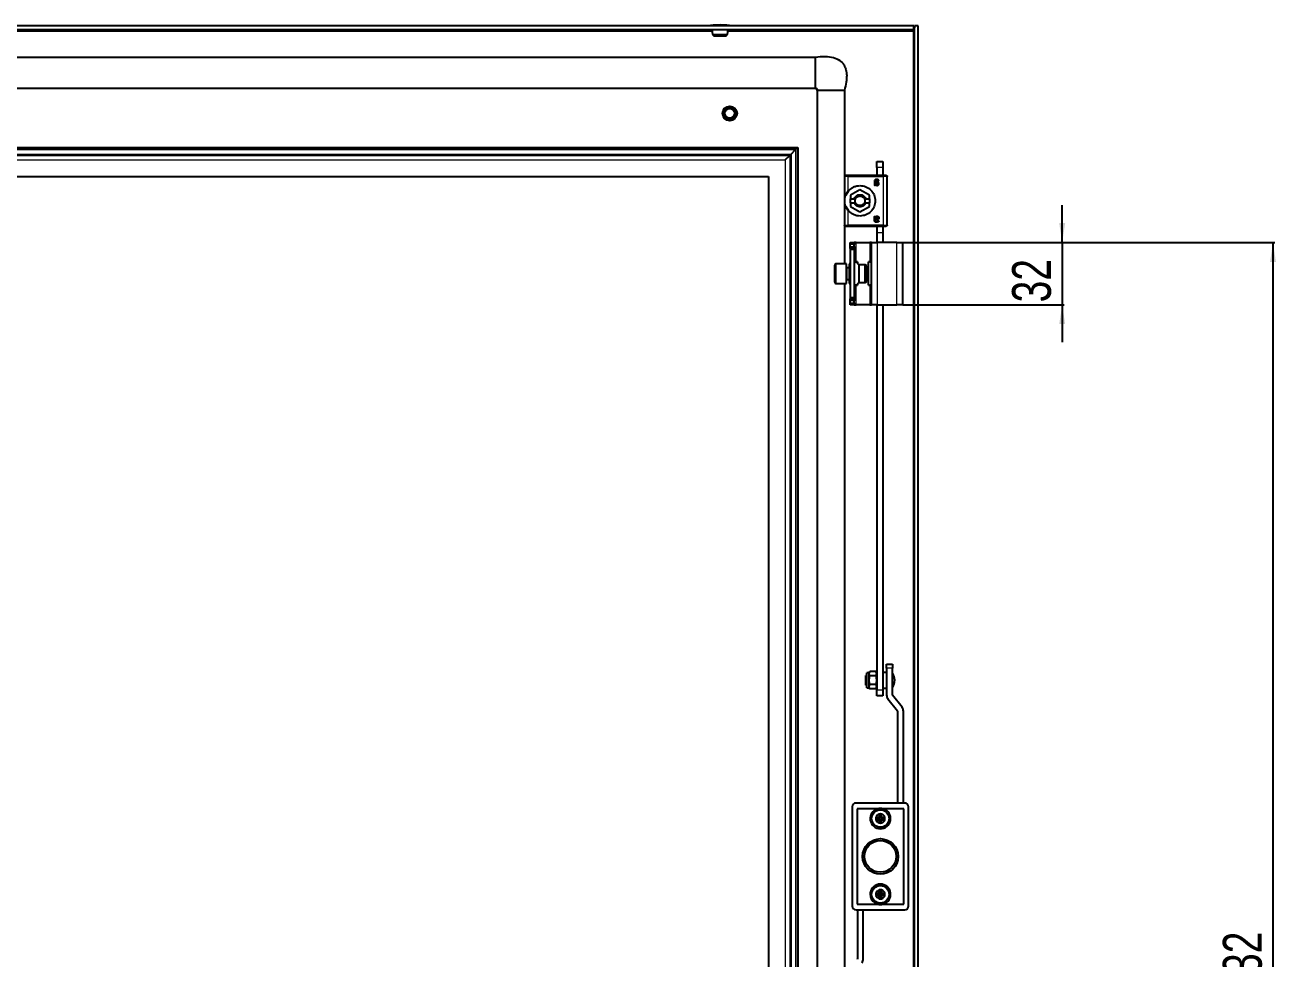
# Model space of a CAD drawing. Header units: millimetres. Extents: x -625 to 1783, y -501 to 869.
# Drawn here: x 1140 to 1783, y 217 to 698 of the extents above; entities that cross this region are included whole.
import ezdxf

# ---------------------------------------------------------------- set-up
doc = ezdxf.new("R2010")
doc.units = ezdxf.units.MM
doc.layers.add('FORMAT', color=7, linetype='Continuous')
doc.styles.add('SLDTEXTSTYLE0', font='TXT', dxfattribs={"width": 0.75})
doc.dimstyles.new('SLDDIMSTYLE0', dxfattribs={"dimtxt": 20, "dimasz": 10, "dimexe": 0, "dimexo": 0.0625, "dimgap": 5, "dimtad": 2, "dimdec": 1, "dimrnd": 1e-09, "dimzin": 12, "dimdsep": 46, "dimtxsty": 'SLDTEXTSTYLE0', "dimsah": 1, "dimcen": 0.09, "dimadec": 0, "dimazin": 3, "dimtfac": 1, "dimtofl": 0, "dimtmove": 0, "dimatfit": 3, "dimfxl": 0, "dimfrac": 2, "dimtolj": 1, "dimtzin": 12, "dimarcsym": 0})
doc.dimstyles.new('SLDDIMSTYLE1', dxfattribs={"dimtxt": 20, "dimasz": 10, "dimexe": 0, "dimexo": 0.0625, "dimgap": 5, "dimtad": 2, "dimdec": 1, "dimrnd": 1e-09, "dimzin": 12, "dimdsep": 46, "dimtxsty": 'SLDTEXTSTYLE0', "dimsah": 1, "dimcen": 0.09, "dimadec": 0, "dimazin": 3, "dimtfac": 1, "dimtmove": 0, "dimatfit": 0, "dimfxl": 0, "dimfrac": 2, "dimtolj": 1, "dimtzin": 12, "dimarcsym": 0})

# ---------------------------------------------------------------- blocks, each defined once
blk = doc.blocks.new('_D_8')
at = {"layer": 'FORMAT'}
for p, q in [((1591.33, 585.89), (1782.76, 585.89)), ((1781.76, 585.89), (1781.76, -146.11)), ((1591.33, -146.11), (1782.76, -146.11))]:
    blk.add_line(p, q, dxfattribs=at)
for points in [[(1781.76, 585.89), (1780.22, 575.89), (1783.3, 575.89)], [(1781.76, -146.11), (1783.3, -136.11), (1780.22, -136.11)]]:
    blk.add_solid(points, dxfattribs=at)
at = {"layer": 'FORMAT', "insert": (1755.98, 197.72), "char_height": 20, "attachment_point": 1, "rotation": 90, "style": 'SLDTEXTSTYLE0'}
blk.add_mtext('732', dxfattribs=at)
blk = doc.blocks.new('_D_9')
at = {"layer": 'FORMAT'}
for p, q in [((1673.33, 585.89), (1673.33, 605.12)), ((1591.33, 585.89), (1674.33, 585.89)), ((1673.33, 585.89), (1673.33, 553.89)), ((1591.33, 553.89), (1674.33, 553.89)), ((1673.33, 553.89), (1673.33, 534.66))]:
    blk.add_line(p, q, dxfattribs=at)
for points in [[(1673.33, 585.89), (1674.86, 595.89), (1671.79, 595.89)], [(1673.33, 553.89), (1671.79, 543.89), (1674.86, 543.89)]]:
    blk.add_solid(points, dxfattribs=at)
at = {"layer": 'FORMAT', "insert": (1647.54, 555.11), "char_height": 20, "attachment_point": 1, "rotation": 90, "style": 'SLDTEXTSTYLE0'}
blk.add_mtext('32', dxfattribs=at)

msp = doc.modelspace()

# ---------------------------------------------------------------- linework, layer by layer
at = {"color": 7, "linetype": 'Continuous', "lineweight": 25}
for p, q in [((1597.02, 697.39), (807.62, 697.39)), ((1597.02, 695.39), (807.62, 695.39)), ((1596.93, 695.39), (1596.72, 694.79)), ((1597.02, 695.39), (1597.02, 697.39)), ((1597.32, -257.61), (1597.32, 697.39)), ((1599.32, 697.39), (1597.32, 697.39)), ((1599.32, -257.61), (1599.32, 697.39)), ((1500.91, 692.77), (1493.73, 692.77)), ((1494.22, 692.39), (1500.42, 692.39)), ((858.32, 681.39), (1546.32, 681.39)), ((858.32, 665.39), (1546.32, 665.39)), ((1547.32, 664.39), (1547.32, -224.61)), ((1561.32, 664.39), (1561.32, 620.06)), ((867.32, 634.89), (1537.32, 634.89)), ((1530.91, 628.48), (1533.22, 630.79)), ((1533.22, 630.79), (1533.91, 631.48)), ((1533.91, 631.48), (1536.22, 633.79)), ((1536.32, 633.89), (1537.32, 634.89)), ((1537.32, 634.89), (1537.32, -195.11)), ((1578.02, 627.59), (1581.02, 627.59)), ((1578.02, 624.59), (1578.02, 627.59)), ((1578.02, 624.59), (1578.02, 620.39)), ((1581.02, 627.59), (1581.02, 624.59)), ((1581.02, 624.59), (1581.02, 620.39)), ((882.32, 619.89), (1522.32, 619.89)), ((1522.32, 619.89), (1522.32, -180.11)), ((1561.32, 619.89), (1561.32, 594.89)), ((1581.32, 620.39), (1563.32, 620.39)), ((1581.92, 620.39), (1581.67, 620.39)), ((1583.32, 594.89), (1583.32, 619.89)), ((1562.15, 610.51), (1563.66, 612.77)), ((1569.32, 613.1), (1564.37, 610.25)), ((1574.27, 610.25), (1569.32, 613.1)), ((1576.76, 617.35), (1576.76, 615.48)), ((1577.22, 615.48), (1577.22, 615.76)), ((1577.29, 617.09), (1577.29, 617.31)), ((1577.67, 617.09), (1577.29, 617.09)), ((1577.29, 616.74), (1577.72, 616.74)), ((1577.29, 616.15), (1577.29, 616.74)), ((1564.37, 610.25), (1564.37, 608.39)), ((1564.37, 608.39), (1566.33, 608.39)), ((1564.37, 606.39), (1564.37, 608.39)), ((1564.37, 606.39), (1564.37, 604.53)), ((1564.37, 606.39), (1566.33, 606.39)), ((1567.03, 608.39), (1566.33, 608.39)), ((1566.33, 606.39), (1567.03, 606.39)), ((1572.31, 608.39), (1571.61, 608.39)), ((1571.61, 606.39), (1572.31, 606.39)), ((1572.31, 608.39), (1574.27, 608.39)), ((1572.31, 606.39), (1574.27, 606.39)), ((1574.27, 608.39), (1574.27, 610.25)), ((1574.27, 608.39), (1574.27, 606.39)), ((1574.27, 604.53), (1574.27, 606.39)), ((1563.66, 602), (1562.15, 604.26)), ((1564.37, 604.53), (1569.32, 601.67)), ((1569.32, 601.67), (1574.27, 604.53)), ((1576.76, 597.43), (1576.76, 599.3)), ((1577.22, 599.3), (1577.22, 599.02)), ((1577.29, 598.03), (1577.29, 598.62)), ((1561.32, 594.71), (1561.32, 574.89)), ((1563.32, 594.39), (1581.32, 594.39)), ((1577.72, 598.03), (1577.29, 598.03)), ((1577.67, 597.68), (1577.29, 597.68)), ((1577.29, 597.68), (1577.29, 597.46)), ((1578.02, 594.48), (1578.02, 591.09)), ((1581.02, 594.48), (1581.02, 591.09)), ((1581.67, 594.39), (1581.92, 594.39)), ((1564.32, 584.89), (1564.32, 585.89)), ((1564.32, 585.89), (1566.32, 585.89)), ((1566.32, 585.89), (1566.32, 584.89)), ((1567.32, 585.89), (1566.32, 585.89)), ((1567.32, 585.89), (1574.32, 585.89)), ((1575.32, 585.89), (1574.32, 585.89)), ((1575.32, 553.89), (1575.32, 585.89)), ((1575.32, 585.89), (1578.32, 585.89)), ((1578.02, 591.09), (1578.02, 585.89)), ((1588.32, 585.89), (1578.32, 585.89)), ((1581.02, 591.09), (1581.02, 585.89)), ((1588.32, 585.89), (1591.32, 585.89)), ((1591.32, 553.89), (1591.32, 585.89)), ((1564.32, 583.89), (1564.32, 584.89)), ((1564.32, 582.89), (1564.32, 583.89)), ((1566.32, 582.89), (1564.32, 582.89)), ((1564.32, 582.89), (1564.32, 582.39)), ((1566.32, 582.39), (1564.32, 582.39)), ((1564.32, 582.39), (1564.32, 557.39)), ((1566.32, 583.89), (1566.32, 584.89)), ((1566.32, 583.89), (1566.32, 582.89)), ((1566.32, 582.89), (1566.32, 582.39)), ((1566.32, 582.39), (1566.32, 557.39)), ((1556.32, 567.64), (1556.32, 574.29)), ((1562.32, 574.89), (1556.92, 574.89)), ((1562.32, 567.33), (1562.32, 574.89)), ((1563.82, 572.89), (1562.57, 572.89)), ((1564.32, 574.89), (1563.82, 574.89)), ((1563.82, 574.89), (1563.82, 573.68)), ((1563.82, 573.68), (1563.82, 564.89)), ((1566.32, 575.89), (1567.32, 575.89)), ((1568.02, 575.89), (1567.32, 575.89)), ((1568.02, 575.89), (1568.02, 575.44)), ((1571.95, 574.39), (1568.82, 574.39)), ((1568.82, 565.39), (1568.82, 574.39)), ((1572.82, 573.89), (1571.95, 574.39)), ((1571.95, 565.39), (1571.95, 574.39)), ((1572.82, 565.89), (1572.82, 573.89)), ((1573.62, 563.89), (1573.62, 575.89)), ((1574.32, 575.89), (1573.62, 575.89)), ((1574.32, 575.89), (1575.32, 575.89)), ((1556.32, 565.49), (1556.32, 567.64)), ((1562.32, 564.89), (1562.32, 567.33)), ((1562.57, 566.89), (1563.82, 566.89)), ((1556.92, 564.89), (1562.32, 564.89)), ((1561.32, 564.89), (1561.32, -125.11)), ((1563.82, 564.89), (1564.32, 564.89)), ((1567.32, 563.89), (1566.32, 563.89)), ((1567.32, 563.89), (1568.02, 563.89)), ((1568.02, 564.34), (1568.02, 563.89)), ((1568.82, 565.39), (1571.95, 565.39)), ((1571.95, 565.39), (1572.82, 565.89)), ((1573.62, 563.89), (1574.32, 563.89)), ((1575.32, 563.89), (1574.32, 563.89)), ((1566.32, 557.39), (1564.32, 557.39)), ((1564.32, 557.39), (1564.32, 556.89)), ((1564.32, 555.89), (1564.32, 556.89)), ((1564.32, 556.89), (1566.32, 556.89)), ((1564.32, 554.89), (1564.32, 555.89)), ((1564.32, 553.89), (1564.32, 554.89)), ((1566.32, 553.89), (1564.32, 553.89)), ((1566.32, 557.39), (1566.32, 556.89)), ((1566.32, 556.89), (1566.32, 555.89)), ((1566.32, 554.89), (1566.32, 555.89)), ((1566.32, 554.89), (1566.32, 553.89)), ((1566.32, 553.89), (1567.32, 553.89)), ((1574.32, 553.89), (1567.32, 553.89)), ((1574.32, 553.89), (1575.32, 553.89)), ((1578.32, 553.89), (1575.32, 553.89)), ((1578.02, 553.89), (1578.02, 355.59)), ((1578.32, 553.89), (1588.32, 553.89)), ((1581.02, 553.89), (1581.02, 355.59)), ((1591.32, 553.89), (1588.32, 553.89)), ((1583.02, 368.89), (1586.02, 368.89)), ((1583.02, 366.89), (1583.02, 368.89)), ((1583.02, 366.89), (1583.02, 352.96)), ((1586.02, 368.89), (1586.02, 366.89)), ((1586.02, 352.96), (1586.02, 366.89)), ((1572.82, 363.54), (1572.32, 363.04)), ((1572.32, 358.14), (1572.32, 363.04)), ((1574.02, 364.44), (1572.82, 364.44)), ((1572.82, 360.59), (1572.82, 364.44)), ((1572.82, 356.74), (1572.82, 360.59)), ((1574.37, 365.04), (1574.02, 364.44)), ((1574.02, 360.59), (1574.02, 364.44)), ((1574.02, 356.74), (1574.02, 360.59)), ((1577.47, 365.04), (1574.37, 365.04)), ((1577.47, 362.81), (1574.37, 362.81)), ((1577.82, 364.44), (1577.47, 365.04)), ((1577.82, 364.44), (1577.82, 356.74)), ((1578.02, 363.54), (1577.82, 363.54)), ((1583.02, 364.59), (1581.02, 364.59)), ((1572.32, 358.14), (1572.82, 357.64)), ((1572.82, 356.74), (1574.02, 356.74)), ((1574.02, 356.74), (1574.37, 356.14)), ((1577.47, 358.36), (1574.37, 358.36)), ((1577.47, 356.14), (1574.37, 356.14)), ((1577.47, 356.14), (1577.82, 356.74)), ((1577.82, 357.64), (1578.02, 357.64)), ((1578.02, 352.59), (1578.02, 355.59)), ((1581.02, 356.59), (1583.02, 356.59)), ((1581.02, 355.59), (1581.02, 352.59)), ((1581.02, 352.59), (1578.02, 352.59)), ((1583.71, 350.98), (1588.58, 344.8)), ((1590.93, 346.66), (1586.06, 352.83)), ((1588.62, 344.68), (1588.62, 297.39)), ((1591.62, 297.39), (1591.62, 344.68)), ((1592.32, 297.39), (1567.32, 297.39)), ((1565.32, 295.39), (1565.32, 244.39)), ((1567.82, 294.39), (1567.82, 245.39)), ((1578.22, 294.39), (1567.82, 294.39)), ((1579.12, 289.99), (1577.55, 289.99)), ((1577.91, 289.55), (1577.55, 289.99)), ((1579.1, 294.59), (1580.54, 294.59)), ((1579.22, 291.66), (1579.22, 290.09)), ((1579.66, 291.29), (1579.22, 291.66)), ((1579.66, 291.29), (1579.66, 290.09)), ((1579.98, 291.29), (1580.42, 291.66)), ((1579.98, 290.09), (1579.98, 291.29)), ((1580.42, 290.09), (1580.42, 291.66)), ((1582.09, 289.99), (1580.52, 289.99)), ((1591.82, 294.39), (1581.42, 294.39)), ((1581.73, 289.55), (1582.09, 289.99)), ((1591.82, 245.39), (1591.82, 294.39)), ((1594.32, 244.39), (1594.32, 295.39)), ((1577.91, 289.22), (1577.55, 288.79)), ((1577.55, 288.79), (1579.12, 288.79)), ((1579.12, 289.55), (1577.91, 289.55)), ((1577.91, 289.22), (1579.12, 289.22)), ((1579.22, 288.69), (1579.22, 287.12)), ((1579.66, 287.48), (1579.22, 287.12)), ((1579.66, 288.69), (1579.66, 287.48)), ((1579.98, 287.48), (1579.98, 288.69)), ((1579.98, 287.48), (1580.42, 287.12)), ((1580.42, 287.12), (1580.42, 288.69)), ((1581.73, 289.55), (1580.52, 289.55)), ((1580.52, 289.22), (1581.73, 289.22)), ((1580.52, 288.79), (1582.09, 288.79)), ((1581.73, 289.22), (1582.09, 288.79)), ((1577.55, 250.99), (1579.12, 250.99)), ((1577.91, 250.55), (1577.55, 250.99)), ((1579.22, 251.09), (1579.22, 252.66)), ((1579.66, 252.29), (1579.22, 252.66)), ((1579.66, 251.09), (1579.66, 252.29)), ((1579.98, 252.29), (1580.42, 252.66)), ((1579.98, 252.29), (1579.98, 251.09)), ((1580.42, 252.66), (1580.42, 251.09)), ((1580.52, 250.99), (1582.09, 250.99)), ((1581.73, 250.55), (1582.09, 250.99)), ((1567.82, 245.39), (1578.22, 245.39)), ((1577.91, 250.22), (1577.55, 249.79)), ((1579.12, 249.79), (1577.55, 249.79)), ((1577.91, 250.55), (1579.12, 250.55)), ((1579.12, 250.22), (1577.91, 250.22)), ((1579.22, 248.12), (1579.22, 249.69)), ((1579.66, 248.48), (1579.22, 248.12)), ((1579.66, 248.48), (1579.66, 249.69)), ((1579.98, 249.69), (1579.98, 248.48)), ((1579.98, 248.48), (1580.42, 248.12)), ((1580.42, 249.69), (1580.42, 248.12)), ((1580.52, 250.55), (1581.73, 250.55)), ((1581.73, 250.22), (1580.52, 250.22)), ((1582.09, 249.79), (1580.52, 249.79)), ((1581.42, 245.39), (1591.82, 245.39)), ((1581.73, 250.22), (1582.09, 249.79)), ((1567.32, 242.39), (1592.32, 242.39)), ((1568.02, 242.39), (1568.02, 217.16)), ((1571.02, 217.16), (1571.02, 242.39))]:
    msp.add_line(p, q, dxfattribs=at)
at = {"color": 8, "linetype": 'Continuous', "lineweight": 18}
for p, q in [((1502.18, 697.51), (1492.46, 697.51)), ((1502.07, 697.64), (1492.57, 697.64)), ((911.37, 694.79), (1493.28, 694.79)), ((1501.37, 694.79), (1596.72, 694.79)), ((1596.72, 694.79), (1596.72, -255.01)), ((868.32, 633.89), (1536.32, 633.89)), ((868.42, 633.79), (1536.22, 633.79)), ((870.73, 631.48), (1533.91, 631.48)), ((871.42, 630.79), (1533.22, 630.79)), ((1533.22, 630.79), (1533.22, -191.01)), ((1533.91, 631.48), (1533.91, -191.7)), ((1536.22, 633.79), (1536.22, -194.01)), ((1536.32, 633.89), (1536.32, -194.11)), ((873.73, 628.48), (1530.91, 628.48)), ((1530.91, 628.48), (1530.91, -188.7)), ((1581.02, 624.59), (1578.02, 624.59)), ((1563.32, 612.45), (1563.32, 619.89)), ((1563.32, 619.89), (1581.32, 619.89)), ((1581.32, 619.89), (1581.32, 594.89)), ((1569.32, 604.89), (1569.32, 604.24)), ((1563.32, 594.89), (1563.32, 602.33)), ((1581.32, 594.89), (1563.32, 594.89)), ((1567.32, 575.89), (1567.32, 585.89)), ((1574.32, 585.89), (1574.32, 575.89)), ((1578.02, 591.09), (1581.02, 591.09)), ((1578.32, 553.89), (1578.32, 585.89)), ((1588.32, 553.89), (1588.32, 585.89)), ((1566.32, 584.89), (1564.32, 584.89)), ((1564.32, 583.89), (1566.32, 583.89)), ((1556.92, 574.89), (1556.92, 567.33)), ((1562.57, 572.89), (1562.57, 566.89)), ((1556.92, 567.33), (1556.92, 564.89)), ((1567.32, 553.89), (1567.32, 563.89)), ((1574.32, 563.89), (1574.32, 553.89)), ((1566.32, 555.89), (1564.32, 555.89)), ((1564.32, 554.89), (1566.32, 554.89)), ((1586.02, 366.89), (1583.02, 366.89)), ((1578.02, 355.59), (1581.02, 355.59)), ((1579.12, 289.55), (1579.12, 289.99)), ((1579.66, 290.09), (1579.22, 290.09)), ((1579.98, 290.09), (1580.42, 290.09)), ((1580.52, 289.55), (1580.52, 289.99)), ((1579.12, 289.22), (1579.12, 288.79)), ((1579.66, 288.69), (1579.22, 288.69)), ((1579.98, 288.69), (1580.42, 288.69)), ((1580.52, 289.22), (1580.52, 288.79)), ((1579.12, 250.55), (1579.12, 250.99)), ((1579.66, 251.09), (1579.22, 251.09)), ((1579.98, 251.09), (1580.42, 251.09)), ((1580.52, 250.55), (1580.52, 250.99)), ((1579.12, 250.22), (1579.12, 249.79)), ((1579.66, 249.69), (1579.22, 249.69)), ((1579.98, 249.69), (1580.42, 249.69)), ((1580.52, 250.22), (1580.52, 249.79))]:
    msp.add_line(p, q, dxfattribs=at)
at = {"color": 7, "linetype": 'Continuous', "lineweight": 25}
for centre, radius in [((1502.32, 652.39), 3.75), ((1502.32, 652.39), 3), ((1502.32, 652.39), 2.5), ((1579.82, 289.39), 4.5), ((1579.82, 269.89), 9.15), ((1579.82, 269.89), 8.15), ((1579.82, 250.39), 4.5)]:
    msp.add_circle(centre, radius, dxfattribs=at)
for centre, radius, start, end in [((1492.59, 697.51), 0.126, 96.02558, 180), ((1518.23, 697.45), 25.77, 179.86102, 180.13898), ((1497.32, 652.64), 45.25, 90.0016, 96.02558), ((1499.44, 695.12), 6.18, 177.53422, 202.36543), ((1497.32, 652.64), 45.25, 83.97442, 89.9984), ((1495.2, 695.12), 6.18, 337.63457, 2.46578), ((1502.06, 697.51), 0.126, 0, 83.97442), ((1476.42, 697.45), 25.77, 359.86102, 0.13898), ((1494.22, 692.89), 0.5, 193.38346, 270), ((1500.42, 692.89), 0.5, 270, 346.61654), ((1556.92, 574.29), 0.6, 90, 180), ((1562.57, 573.14), 0.25, 180, 270), ((1562.57, 566.64), 0.25, 90, 180), ((1556.92, 565.49), 0.6, 180, 270), ((1579.38, 359.63), 8, 6.88194, 33.87093), ((1579.38, 361.55), 8, 326.12907, 353.11806), ((1586.22, 352.96), 3.2, 180, 218.26399), ((1586.22, 352.96), 0.2, 180, 218.26399), ((1588.42, 344.68), 0.2, 0, 38.26399), ((1588.42, 344.68), 3.2, 0, 38.26399), ((1567.32, 295.39), 2, 90, 180), ((1592.32, 295.39), 2, 0, 90), ((1579.82, 289.39), 5.25, 107.75279, 72.24721), ((1579.82, 289.39), 2.35, 165.2075, 194.7925), ((1579.82, 289.39), 2.35, 104.7925, 165.2075), ((1579.82, 289.39), 5.25, 72.24721, 107.75279), ((1579.12, 290.09), 0.1, 270, 0), ((1579.12, 290.09), 0.537, 270, 0), ((1579.82, 289.39), 2.35, 75.2075, 104.7925), ((1579.82, 289.39), 1.91, 85.10562, 94.89438), ((1580.52, 290.09), 0.537, 180, 270), ((1579.82, 289.39), 2.35, 14.7925, 75.2075), ((1580.52, 290.09), 0.1, 180, 270), ((1579.82, 289.39), 2.35, 345.2075, 14.7925), ((1579.82, 289.39), 2.35, 194.7925, 255.2075), ((1579.82, 289.39), 1.91, 175.10562, 184.89438), ((1579.12, 288.69), 0.537, 0, 90), ((1579.12, 288.69), 0.1, 0, 90), ((1579.82, 289.39), 2.35, 255.2075, 284.7925), ((1579.82, 289.39), 1.91, 265.10562, 274.89438), ((1580.52, 288.69), 0.537, 90, 180), ((1579.82, 289.39), 2.35, 284.7925, 345.2075), ((1580.52, 288.69), 0.1, 90, 180), ((1579.82, 289.39), 1.91, 355.10562, 4.89438), ((1579.82, 250.39), 5.25, 287.75279, 252.24721), ((1579.82, 250.39), 2.35, 165.2075, 194.7925), ((1579.82, 250.39), 2.35, 104.7925, 165.2075), ((1579.12, 251.09), 0.1, 270, 0), ((1579.12, 251.09), 0.537, 270, 0), ((1579.82, 250.39), 2.35, 75.2075, 104.7925), ((1579.82, 250.39), 1.91, 85.10562, 94.89438), ((1580.52, 251.09), 0.537, 180, 270), ((1579.82, 250.39), 2.35, 14.7925, 75.2075), ((1580.52, 251.09), 0.1, 180, 270), ((1579.82, 250.39), 2.35, 345.2075, 14.7925), ((1579.82, 250.39), 2.35, 194.7925, 255.2075), ((1579.82, 250.39), 1.91, 175.10562, 184.89438), ((1579.82, 250.39), 5.25, 252.24721, 287.75279), ((1579.12, 249.69), 0.537, 0, 90), ((1579.12, 249.69), 0.1, 0, 90), ((1579.82, 250.39), 2.35, 255.2075, 284.7925), ((1579.82, 250.39), 1.91, 265.10562, 274.89438), ((1580.52, 249.69), 0.537, 90, 180), ((1579.82, 250.39), 2.35, 284.7925, 345.2075), ((1580.52, 249.69), 0.1, 90, 180), ((1579.82, 250.39), 1.91, 355.10562, 4.89438), ((1567.32, 244.39), 2, 180, 270), ((1592.32, 244.39), 2, 270, 0), ((1567.82, 217.16), 0.2, 321.4416, 0), ((1567.82, 217.16), 3.2, 321.4416, 0)]:
    msp.add_arc(centre, radius, start, end, dxfattribs=at)
for points, knots in [([(1596.72, 694.79), (1596.77, 694.94), (1596.82, 695.1), (1596.92, 695.32), (1596.97, 695.39), (1597.02, 695.39)], [0, 0, 0, 0, 0.5, 0.5, 1, 1, 1, 1]), ([(1597.32, 697.39), (1597.3, 697.01), (1597.26, 696.44), (1597.08, 695.86), (1597.02, 695.67)], [0, 0, 0, 0, 0.662931, 1, 1, 1, 1]), ([(1546.32, 681.39), (1548.05, 681.56), (1551.19, 681.86), (1555.51, 681.34), (1558.95, 679.92), (1561.16, 677.6), (1562.25, 674.83), (1562.57, 671.78), (1562.27, 668.22), (1561.65, 665.74), (1561.32, 664.39)], [0, 0, 0, 0, 0.176713, 0.320911, 0.440308, 0.54837, 0.6374, 0.738878, 0.858543, 1, 1, 1, 1]), ([(1546.32, 681.39), (1546.32, 681.36), (1546.32, 681.29), (1546.32, 680.65), (1546.32, 679.19), (1546.32, 677), (1546.32, 674.99), (1546.32, 673.39), (1546.32, 671.78), (1546.32, 669.78), (1546.32, 667.6), (1546.32, 666.09), (1546.32, 665.69), (1546.32, 665.55)], [0, 0, 0, 0, 0.069165, 0.1363, 0.267291, 0.398282, 0.465417, 0.534583, 0.603748, 0.670883, 0.801874, 0.932865, 1, 1, 1, 1]), ([(1546.32, 665.55), (1546.42, 665.54), (1546.56, 665.52), (1546.72, 665.45), (1546.8, 665.39), (1546.86, 665.33), (1546.9, 665.25), (1546.93, 665.18), (1546.99, 665.01), (1547.16, 664.93), (1547.31, 664.7), (1547.34, 664.5), (1547.36, 664.39)], [0, 0, 0, 0, 0.146823, 0.202041, 0.247643, 0.28691, 0.323569, 0.360785, 0.40083, 0.628513, 0.79432, 1, 1, 1, 1]), ([(1547.32, 664.39), (1547.17, 664.61), (1546.9, 665.02), (1546.5, 665.27), (1546.32, 665.39)], [0, 0, 0, 0, 0.561561, 1, 1, 1, 1]), ([(1547.44, 664.39), (1547.46, 664.39), (1547.55, 664.39), (1548, 664.39), (1548.3, 664.39)], [0, 0, 0, 0, 0.350861, 1, 1, 1, 1]), ([(1577.87, 618.39), (1577.73, 618.38), (1577.5, 618.37), (1577.22, 618.28), (1577.04, 618.16), (1576.89, 617.99), (1576.78, 617.72), (1576.77, 617.49), (1576.76, 617.35)], [0, 0, 0, 0, 0.250089, 0.382495, 0.500259, 0.622163, 0.750133, 1, 1, 1, 1]), ([(1577.29, 617.31), (1577.3, 617.4), (1577.3, 617.54), (1577.36, 617.71), (1577.43, 617.82), (1577.54, 617.9), (1577.66, 617.95), (1577.8, 617.97), (1577.89, 617.98), (1577.93, 617.98)], [0, 0, 0, 0, 0.250023, 0.382539, 0.499802, 0.620838, 0.749652, 0.874777, 1, 1, 1, 1]), ([(1578.94, 617.89), (1578.94, 617.95), (1578.94, 618.03), (1578.87, 618.12), (1578.74, 618.21), (1578.41, 618.34), (1578.09, 618.37), (1577.87, 618.39)], [0, 0, 0, 0, 0.1246927, 0.1871822, 0.2497734, 0.5000394, 1, 1, 1, 1]), ([(1577.93, 617.98), (1578.09, 617.96), (1578.33, 617.93), (1578.59, 617.81), (1578.71, 617.74), (1578.78, 617.69), (1578.82, 617.69), (1578.84, 617.68)], [0, 0, 0, 0, 0.4986996, 0.7495075, 0.8749492, 0.9467834, 1, 1, 1, 1]), ([(1578.84, 617.68), (1578.85, 617.68), (1578.86, 617.69), (1578.88, 617.7), (1578.9, 617.71), (1578.91, 617.73), (1578.93, 617.77), (1578.94, 617.81), (1578.94, 617.86), (1578.94, 617.88), (1578.94, 617.89)], [0, 0, 0, 0, 0.128825, 0.180169, 0.243397, 0.36986, 0.499864, 0.749649, 0.843476, 1, 1, 1, 1]), ([(1563.32, 602.33), (1563.03, 602.7), (1562.46, 603.46), (1561.91, 604.71), (1561.56, 605.99), (1561.43, 607.39), (1561.56, 608.79), (1561.91, 610.07), (1562.47, 611.32), (1563.04, 612.07), (1563.32, 612.45)], [0, 0, 0, 0, 0.125762, 0.25037, 0.375307, 0.500139, 0.62481, 0.749763, 0.874888, 1, 1, 1, 1]), ([(1576.76, 615.48), (1576.76, 615.47), (1576.76, 615.45), (1576.78, 615.43), (1576.8, 615.41), (1576.88, 615.39), (1576.95, 615.39), (1576.99, 615.39)], [0, 0, 0, 0, 0.124881, 0.183376, 0.250934, 0.500336, 1, 1, 1, 1]), ([(1576.99, 615.39), (1577.04, 615.39), (1577.1, 615.39), (1577.18, 615.41), (1577.21, 615.43), (1577.22, 615.45), (1577.22, 615.47), (1577.22, 615.48)], [0, 0, 0, 0, 0.499718, 0.749437, 0.810587, 0.875078, 1, 1, 1, 1]), ([(1577.22, 615.76), (1577.34, 615.65), (1577.53, 615.47), (1577.81, 615.37), (1577.97, 615.33), (1578.05, 615.33), (1578.1, 615.33)], [0, 0, 0, 0, 0.499113, 0.749325, 0.874665, 1, 1, 1, 1]), ([(1578.01, 615.74), (1577.94, 615.75), (1577.8, 615.76), (1577.54, 615.89), (1577.39, 616.05), (1577.29, 616.15)], [0, 0, 0, 0, 0.2499389, 0.4998636, 1, 1, 1, 1]), ([(1579.06, 616.17), (1579.05, 616.25), (1579.04, 616.41), (1578.95, 616.62), (1578.79, 616.8), (1578.53, 616.97), (1578.14, 617.08), (1577.83, 617.09), (1577.67, 617.09)], [0, 0, 0, 0, 0.125049, 0.249886, 0.370856, 0.49982, 0.749609, 1, 1, 1, 1]), ([(1577.72, 616.74), (1577.82, 616.74), (1578, 616.73), (1578.23, 616.67), (1578.37, 616.58), (1578.47, 616.47), (1578.52, 616.35), (1578.52, 616.26), (1578.53, 616.21)], [0, 0, 0, 0, 0.279652, 0.500248, 0.629485, 0.750186, 0.875763, 1, 1, 1, 1]), ([(1578.53, 616.21), (1578.52, 616.15), (1578.51, 616.05), (1578.45, 615.93), (1578.38, 615.86), (1578.3, 615.8), (1578.21, 615.76), (1578.11, 615.74), (1578.05, 615.74), (1578.01, 615.74)], [0, 0, 0, 0, 0.249168, 0.373635, 0.49939, 0.619394, 0.749656, 0.87477, 1, 1, 1, 1]), ([(1578.1, 615.33), (1578.22, 615.34), (1578.4, 615.35), (1578.63, 615.43), (1578.78, 615.53), (1578.9, 615.66), (1579.03, 615.87), (1579.05, 616.05), (1579.06, 616.17)], [0, 0, 0, 0, 0.25007, 0.379181, 0.500499, 0.62417, 0.750842, 1, 1, 1, 1]), ([(1576.76, 599.3), (1576.76, 599.31), (1576.76, 599.32), (1576.78, 599.34), (1576.8, 599.36), (1576.88, 599.39), (1576.95, 599.39), (1576.99, 599.39)], [0, 0, 0, 0, 0.124884, 0.186377, 0.250914, 0.500322, 1, 1, 1, 1]), ([(1576.99, 599.39), (1577.04, 599.39), (1577.1, 599.39), (1577.16, 599.37), (1577.19, 599.36), (1577.21, 599.34), (1577.22, 599.32), (1577.22, 599.31), (1577.22, 599.3)], [0, 0, 0, 0, 0.499162, 0.644242, 0.749698, 0.813605, 0.875217, 1, 1, 1, 1]), ([(1577.22, 599.02), (1577.34, 599.13), (1577.53, 599.3), (1577.85, 599.43), (1578.01, 599.44), (1578.1, 599.45)], [0, 0, 0, 0, 0.499364, 0.749701, 1, 1, 1, 1]), ([(1577.29, 598.62), (1577.39, 598.73), (1577.54, 598.88), (1577.77, 599), (1577.91, 599.03), (1577.98, 599.03), (1578.01, 599.03)], [0, 0, 0, 0, 0.499765, 0.749504, 0.874771, 1, 1, 1, 1]), ([(1579.06, 598.6), (1579.06, 598.56), (1579.05, 598.49), (1579.02, 598.33), (1578.95, 598.15), (1578.79, 597.97), (1578.52, 597.8), (1578.14, 597.7), (1577.83, 597.69), (1577.67, 597.68)], [0, 0, 0, 0, 0.062637, 0.125278, 0.250072, 0.374841, 0.499994, 0.749696, 1, 1, 1, 1]), ([(1578.53, 598.56), (1578.52, 598.52), (1578.52, 598.43), (1578.47, 598.3), (1578.37, 598.2), (1578.23, 598.11), (1578, 598.04), (1577.82, 598.04), (1577.72, 598.03)], [0, 0, 0, 0, 0.124446, 0.249795, 0.37, 0.499734, 0.719932, 1, 1, 1, 1]), ([(1578.01, 599.03), (1578.08, 599.03), (1578.18, 599.02), (1578.3, 598.98), (1578.38, 598.92), (1578.45, 598.85), (1578.5, 598.76), (1578.52, 598.66), (1578.53, 598.6), (1578.53, 598.56)], [0, 0, 0, 0, 0.249623, 0.37714, 0.499734, 0.62273, 0.749812, 0.874876, 1, 1, 1, 1]), ([(1578.1, 599.45), (1578.22, 599.44), (1578.4, 599.43), (1578.63, 599.34), (1578.78, 599.25), (1578.9, 599.12), (1579.03, 598.91), (1579.05, 598.72), (1579.06, 598.6)], [0, 0, 0, 0, 0.25007, 0.379559, 0.500499, 0.624556, 0.750843, 1, 1, 1, 1]), ([(1577.87, 596.39), (1577.8, 596.39), (1577.65, 596.39), (1577.43, 596.43), (1577.22, 596.5), (1577.04, 596.62), (1576.89, 596.79), (1576.78, 597.06), (1576.77, 597.28), (1576.76, 597.43)], [0, 0, 0, 0, 0.125255, 0.250437, 0.383066, 0.500493, 0.622629, 0.75025, 1, 1, 1, 1]), ([(1577.29, 597.46), (1577.29, 597.42), (1577.29, 597.33), (1577.32, 597.2), (1577.36, 597.07), (1577.43, 596.96), (1577.54, 596.88), (1577.71, 596.81), (1577.84, 596.8), (1577.93, 596.8)], [0, 0, 0, 0, 0.125295, 0.250514, 0.383518, 0.50035, 0.621938, 0.750243, 1, 1, 1, 1]), ([(1578.94, 596.88), (1578.94, 596.86), (1578.94, 596.8), (1578.92, 596.72), (1578.87, 596.66), (1578.74, 596.57), (1578.41, 596.44), (1578.09, 596.41), (1577.87, 596.39)], [0, 0, 0, 0, 0.062686, 0.125173, 0.187628, 0.250185, 0.500314, 1, 1, 1, 1]), ([(1577.93, 596.8), (1578.09, 596.81), (1578.4, 596.84), (1578.66, 597.05), (1578.82, 597.09), (1578.84, 597.09)], [0, 0, 0, 0, 0.498852, 0.946609, 1, 1, 1, 1]), ([(1578.84, 597.09), (1578.85, 597.09), (1578.86, 597.09), (1578.88, 597.08), (1578.9, 597.07), (1578.91, 597.04), (1578.94, 596.98), (1578.94, 596.93), (1578.94, 596.88)], [0, 0, 0, 0, 0.13107, 0.182437, 0.243796, 0.371388, 0.500442, 1, 1, 1, 1]), ([(1568.82, 574.39), (1568.65, 574.54), (1568.3, 574.85), (1568.1, 575.42), (1567.74, 575.72), (1567.4, 575.85), (1567.04, 575.82), (1566.7, 575.63), (1566.44, 575.27), (1566.36, 574.97), (1566.32, 574.82)], [0, 0, 0, 0, 0.185676, 0.371025, 0.466937, 0.562172, 0.656347, 0.751553, 0.873842, 1, 1, 1, 1]), ([(1566.32, 564.96), (1566.36, 564.81), (1566.44, 564.51), (1566.7, 564.15), (1567.04, 563.96), (1567.4, 563.92), (1567.74, 564.05), (1568.1, 564.36), (1568.3, 564.93), (1568.65, 565.23), (1568.82, 565.39)], [0, 0, 0, 0, 0.126158, 0.248447, 0.343653, 0.437828, 0.533063, 0.628975, 0.814324, 1, 1, 1, 1]), ([(1574.37, 362.81), (1574.19, 363.21), (1573.85, 363.95), (1574.2, 364.69), (1574.37, 365.04)], [0, 0, 0, 0, 0.534707, 1, 1, 1, 1]), ([(1574.37, 358.36), (1574.19, 359.12), (1573.85, 360.6), (1574.2, 362.08), (1574.37, 362.81)], [0, 0, 0, 0, 0.508481, 1, 1, 1, 1]), ([(1577.47, 365.04), (1577.65, 364.64), (1577.99, 363.9), (1577.64, 363.16), (1577.47, 362.81)], [0, 0, 0, 0, 0.534707, 1, 1, 1, 1]), ([(1577.47, 362.81), (1577.65, 362.06), (1577.99, 360.57), (1577.64, 359.09), (1577.47, 358.36)], [0, 0, 0, 0, 0.508481, 1, 1, 1, 1]), ([(1574.37, 356.14), (1574.19, 356.54), (1573.85, 357.28), (1574.2, 358.02), (1574.37, 358.36)], [0, 0, 0, 0, 0.534707, 1, 1, 1, 1]), ([(1577.47, 358.36), (1577.65, 357.97), (1577.99, 357.22), (1577.64, 356.48), (1577.47, 356.14)], [0, 0, 0, 0, 0.534707, 1, 1, 1, 1])]:
    msp.add_open_spline(points, degree=3, knots=knots, dxfattribs=at)
for points in [[(1548.3, 664.39), (1548.63, 664.39), (1549.29, 664.39), (1550.27, 664.39), (1550.75, 664.39)], [(1550.75, 664.39), (1551.31, 664.39), (1552.44, 664.39), (1553.69, 664.39), (1554.32, 664.39)], [(1554.32, 664.39), (1554.95, 664.39), (1556.2, 664.39), (1557.33, 664.39), (1557.89, 664.39)], [(1557.89, 664.39), (1558.38, 664.39), (1559.35, 664.39), (1560.01, 664.39), (1560.34, 664.39)], [(1560.34, 664.39), (1560.63, 664.39), (1561.19, 664.39), (1561.28, 664.39), (1561.32, 664.39)], [(1561.82, 620.39), (1561.76, 620.38), (1561.62, 620.37), (1561.46, 620.25), (1561.34, 620.08), (1561.33, 619.95), (1561.32, 619.89)], [(1563.32, 620.39), (1563.12, 620.39), (1562.73, 620.39), (1562.24, 620.39), (1561.89, 620.39), (1561.84, 620.39), (1561.82, 620.39)], [(1582.82, 620.39), (1582.8, 620.39), (1582.75, 620.39), (1582.41, 620.39), (1581.91, 620.39), (1581.52, 620.39), (1581.32, 620.39)], [(1582.82, 620.39), (1582.89, 620.38), (1583.02, 620.37), (1583.18, 620.25), (1583.3, 620.08), (1583.31, 619.95), (1583.32, 619.89)], [(1563.32, 612.45), (1563.72, 612.86), (1564.5, 613.69), (1565.99, 614.56), (1567.61, 615.13), (1568.75, 615.2), (1569.32, 615.24)], [(1569.32, 615.24), (1570.35, 615.12), (1572.4, 614.88), (1575.02, 613.07), (1576.76, 610.47), (1577.38, 607.39), (1576.76, 604.3), (1575.02, 601.71), (1572.4, 599.89), (1570.35, 599.66), (1569.32, 599.54)], [(1566.33, 608.39), (1566.47, 608.69), (1566.73, 609.29), (1567.45, 609.99), (1568.34, 610.44), (1569.32, 610.59), (1570.3, 610.44), (1571.19, 609.99), (1571.91, 609.29), (1572.18, 608.69), (1572.31, 608.39)], [(1569.32, 604.24), (1568.99, 604.27), (1568.34, 604.33), (1567.45, 604.79), (1566.73, 605.48), (1566.47, 606.09), (1566.33, 606.39)], [(1567.03, 606.39), (1566.97, 606.55), (1566.85, 606.87), (1566.81, 607.39), (1566.85, 607.9), (1566.97, 608.23), (1567.03, 608.39)], [(1567.03, 608.39), (1567.14, 608.6), (1567.38, 609.03), (1567.93, 609.51), (1568.6, 609.83), (1569.08, 609.87), (1569.32, 609.89)], [(1569.32, 604.89), (1569.08, 604.91), (1568.6, 604.95), (1567.93, 605.27), (1567.38, 605.75), (1567.14, 606.17), (1567.03, 606.39)], [(1569.32, 609.89), (1569.56, 609.87), (1570.05, 609.83), (1570.71, 609.51), (1571.27, 609.03), (1571.5, 608.6), (1571.61, 608.39)], [(1572.31, 606.39), (1572.18, 606.09), (1571.91, 605.48), (1571.19, 604.79), (1570.3, 604.33), (1569.65, 604.27), (1569.32, 604.24)], [(1571.61, 606.39), (1571.5, 606.17), (1571.27, 605.75), (1570.71, 605.27), (1570.05, 604.95), (1569.56, 604.91), (1569.32, 604.89)], [(1571.61, 608.39), (1571.67, 608.23), (1571.79, 607.9), (1571.84, 607.39), (1571.79, 606.87), (1571.67, 606.55), (1571.61, 606.39)], [(1569.32, 599.54), (1568.75, 599.57), (1567.61, 599.64), (1565.99, 600.22), (1564.5, 601.09), (1563.72, 601.91), (1563.32, 602.33)], [(1561.82, 594.39), (1561.76, 594.4), (1561.62, 594.41), (1561.46, 594.53), (1561.34, 594.69), (1561.33, 594.82), (1561.32, 594.89)], [(1561.82, 594.39), (1561.84, 594.39), (1561.89, 594.39), (1562.24, 594.39), (1562.73, 594.39), (1563.12, 594.39), (1563.32, 594.39)], [(1581.32, 594.39), (1581.52, 594.39), (1581.91, 594.39), (1582.41, 594.39), (1582.75, 594.39), (1582.8, 594.39), (1582.82, 594.39)], [(1583.32, 594.89), (1583.31, 594.82), (1583.3, 594.69), (1583.18, 594.53), (1583.02, 594.41), (1582.89, 594.4), (1582.82, 594.39)]]:
    msp.add_open_spline(points, degree=3, dxfattribs=at)
at = {"color": 8, "linetype": 'Continuous', "lineweight": 18}
for points in [[(1563.32, 619.89), (1563.06, 619.89), (1562.53, 619.89), (1561.87, 619.89), (1561.41, 619.89), (1561.35, 619.89), (1561.32, 619.89)], [(1563.32, 620.39), (1563.32, 620.38), (1563.32, 620.37), (1563.32, 620.25), (1563.32, 620.08), (1563.32, 619.95), (1563.32, 619.89)], [(1581.32, 619.89), (1581.32, 619.95), (1581.32, 620.08), (1581.32, 620.25), (1581.32, 620.37), (1581.32, 620.38), (1581.32, 620.39)], [(1583.32, 619.89), (1583.29, 619.89), (1583.23, 619.89), (1582.77, 619.89), (1582.11, 619.89), (1581.58, 619.89), (1581.32, 619.89)], [(1561.32, 594.89), (1561.35, 594.89), (1561.41, 594.89), (1561.87, 594.89), (1562.53, 594.89), (1563.06, 594.89), (1563.32, 594.89)], [(1563.32, 594.89), (1563.32, 594.82), (1563.32, 594.69), (1563.32, 594.53), (1563.32, 594.41), (1563.32, 594.4), (1563.32, 594.39)], [(1581.32, 594.39), (1581.32, 594.4), (1581.32, 594.41), (1581.32, 594.53), (1581.32, 594.69), (1581.32, 594.82), (1581.32, 594.89)], [(1581.32, 594.89), (1581.58, 594.89), (1582.11, 594.89), (1582.77, 594.89), (1583.23, 594.89), (1583.29, 594.89), (1583.32, 594.89)]]:
    msp.add_open_spline(points, degree=3, dxfattribs=at)

# ---------------------------------------------------------------- dimensions: what is measured, and where the dimension line sits
at = {"layer": 'FORMAT'}
for base, p2, dimstyle, picture, middle in [((1673.33, 553.89), (1591.32, 553.89), 'SLDDIMSTYLE1', '_D_9', (1673.33, 569.89)), ((1781.76, -146.11), (1591.32, -146.11), 'SLDDIMSTYLE0', '_D_8', (1781.76, 219.89))]:
    dim = msp.add_linear_dim(base=base, p1=(1591.32, 585.89), p2=p2, angle=90, dimstyle=dimstyle, dxfattribs=at)
    dim.commit()
    dim.dimension.update_dxf_attribs({"geometry": picture, "text_midpoint": middle, "dimtype": 160})

doc.saveas('drawing.dxf')
